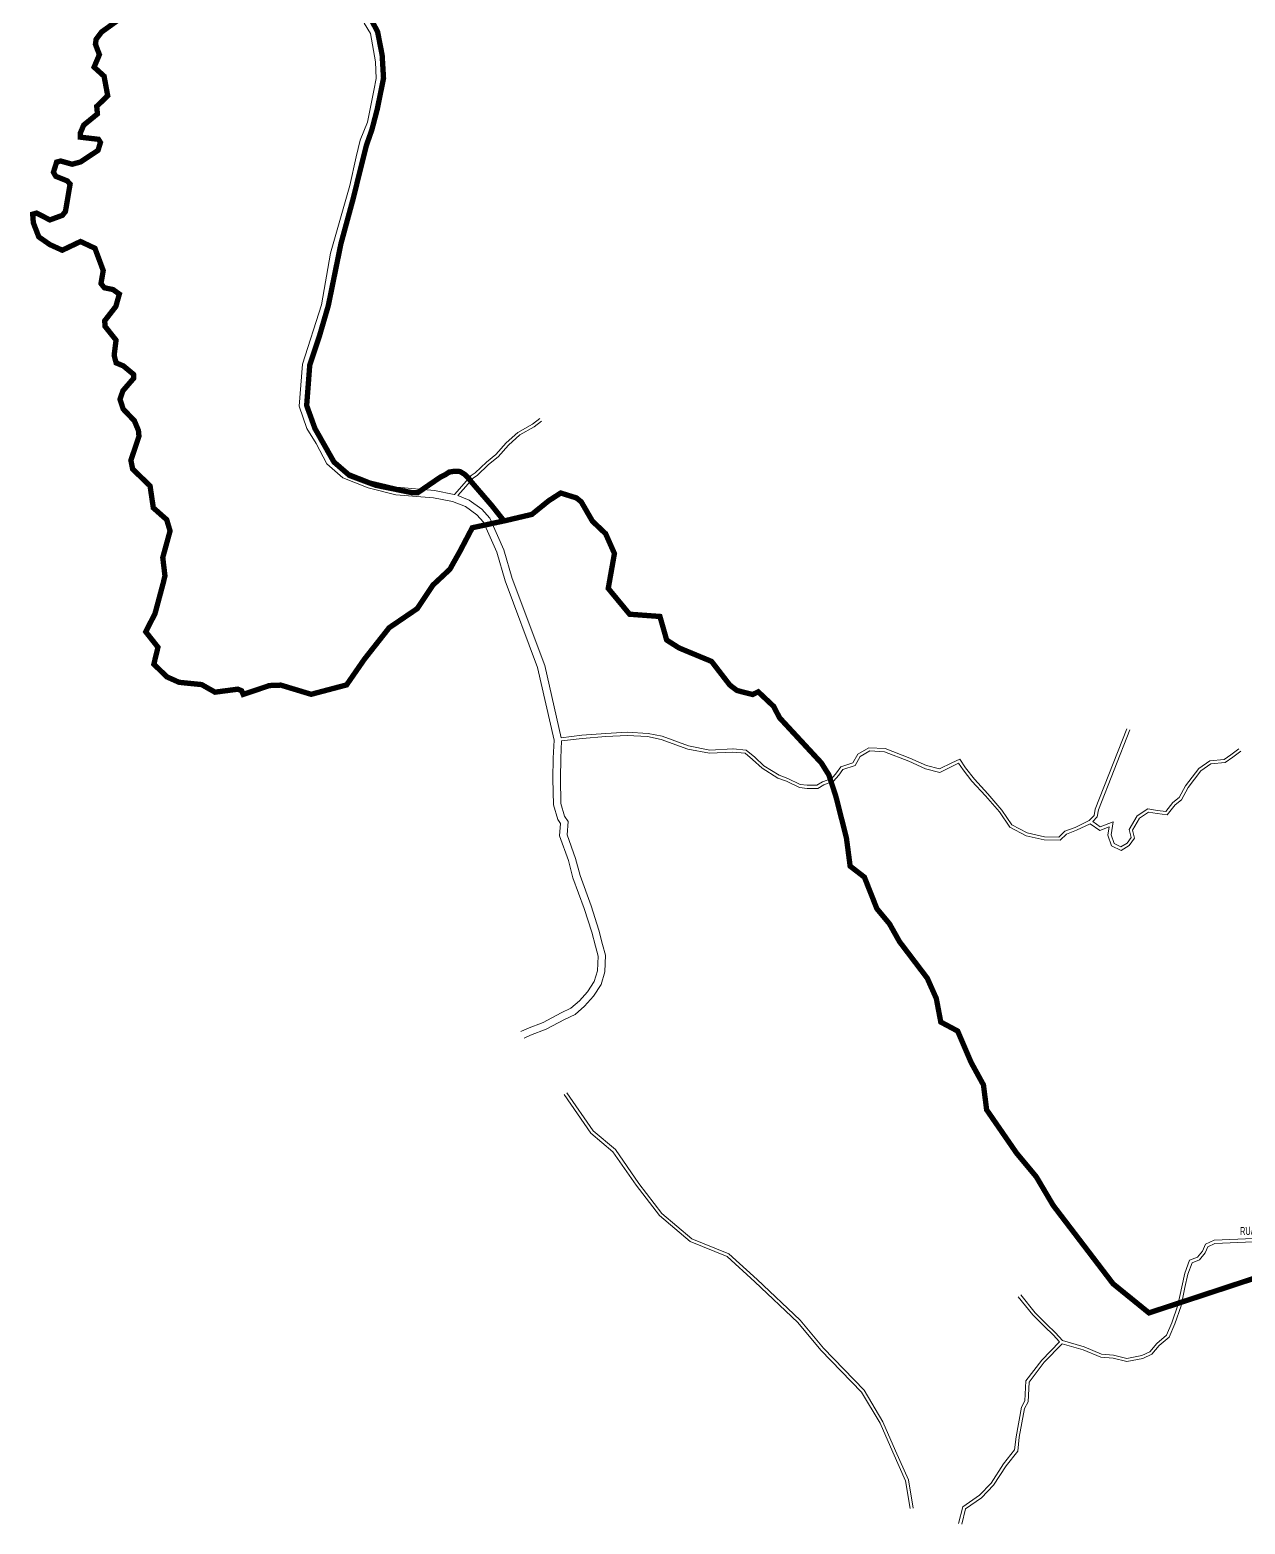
# Model space of a CAD drawing. Header units: millimetres. Extents: x 617885 to 663705, y 7172943 to 7234736.
# Drawn here: x 641593 to 643871, y 7175455 to 7178256 of the extents above; entities that cross this region are included whole.
import ezdxf

# ---------------------------------------------------------------- set-up
doc = ezdxf.new("R2010")
doc.units = ezdxf.units.MM
doc.layers.add('BAIRROS', color=12, linetype='Continuous')
doc.layers.add('TOP_VIAS 10.000', color=7, linetype='Continuous', lineweight=9)
doc.layers.add('VIAS', color=7, linetype='Continuous', lineweight=5)
doc.styles.add('LDUP', font='LDUP.SHX')

msp = doc.modelspace()

# ---------------------------------------------------------------- linework, layer by layer
at = {"layer": 'BAIRROS', "lineweight": 40, "ltscale": 0.3, "const_width": 10}
for points in [[(642216.3, 7178307.7), (642244.8, 7178252.6), (642253.3, 7178209.1), (642255.9, 7178165.7), (642244.2, 7178107.9), (642234.1, 7178069.2), (642223.7, 7178039.6), (642198.4, 7177937.7), (642176, 7177855.3), (642152.4, 7177739.5), (642135.6, 7177681.9), (642117.6, 7177627.9), (642111.8, 7177552.2), (642127.4, 7177509), (642163, 7177446.3), (642192.1, 7177421.1), (642241.3, 7177402.7), (642309.9, 7177388.7), (642320.3, 7177389), (642320.3, 7177389), (642341, 7177403.3), (642361.8, 7177417.5), (642370.8, 7177422), (642379.2, 7177427.5), (642389.1, 7177429), (642399.1, 7177428.5), (642407.5, 7177423.5), (642414.8, 7177416.5), (642421, 7177408.5), (642459.4, 7177364), (642481.6, 7177335.9), (642481.6, 7177335.9), (642422.3, 7177323.1), (642399.1, 7177278.9), (642380.2, 7177245.2), (642348.6, 7177215.7), (642319.1, 7177171.5), (642266.5, 7177135.7), (642220.1, 7177076.8), (642186.7, 7177028.5), (642120.2, 7177010.9), (642063.4, 7177028.1), (642042, 7177027.3), (641997.4, 7177012.2), (641992.9, 7177010.7), (641990, 7177017.5), (641982.7, 7177020.5), (641940, 7177014.9), (641915, 7177029.1), (641872.6, 7177033.4), (641850, 7177043.5), (641825.4, 7177067.3), (641833.1, 7177099.1), (641810.2, 7177128.1), (641827.6, 7177162.2), (641843, 7177219.7), (641846.2, 7177232.9), (641842.1, 7177267.2), (641855.8, 7177317.1), (641849.5, 7177338.2), (641824.4, 7177360.4), (641818.3, 7177401.5), (641785.7, 7177433), (641782.4, 7177449.5), (641797.5, 7177494.5), (641796.5, 7177505.4), (641788.9, 7177523.6), (641767.9, 7177545.6), (641761.9, 7177564), (641767.5, 7177580), (641787.6, 7177603.3), (641787.3, 7177610.6), (641768.4, 7177626.4), (641754.7, 7177632.1), (641751, 7177646.1), (641754.5, 7177674.8), (641733.9, 7177700.6), (641733.3, 7177711.1), (641754.2, 7177738), (641760.7, 7177761.1), (641748.8, 7177769.6), (641732.6, 7177772.9), (641726.3, 7177780.8), (641730.5, 7177805.2), (641715, 7177846.9), (641688, 7177859.6), (641653.7, 7177843.3), (641630.5, 7177853.8), (641609.7, 7177868.3), (641599.5, 7177894.7), (641598.3, 7177910.8), (641605.6, 7177912.9), (641630.5, 7177900.1), (641653.9, 7177908.7), (641659.7, 7177915.9), (641668.4, 7177967.2), (641663.1, 7177973.2), (641641.5, 7177981.9), (641637.2, 7177989.5), (641643.2, 7178008.5), (641650.8, 7178010.5), (641672.3, 7178004.5), (641687.9, 7178008.7), (641720.7, 7178030.4), (641725.3, 7178045.3), (641721.5, 7178051.2), (641687.7, 7178055.2), (641687.4, 7178062.4), (641693.9, 7178077.8), (641719.6, 7178098.8), (641718.3, 7178112.9), (641738.9, 7178132.9), (641732.1, 7178169.5), (641713.4, 7178186.5), (641723.3, 7178209.9), (641715.9, 7178229.4), (641717.2, 7178238.7), (641727.5, 7178252.4), (641767.2, 7178281)], [(642216.3, 7178307.7), (642244.8, 7178252.6), (642253.3, 7178209.1), (642255.9, 7178165.7), (642244.2, 7178107.9), (642234.1, 7178069.2), (642223.7, 7178039.6), (642198.4, 7177937.7), (642176, 7177855.3), (642152.4, 7177739.5), (642135.6, 7177681.9), (642117.6, 7177627.9), (642111.8, 7177552.2), (642127.4, 7177509), (642163, 7177446.3), (642192.1, 7177421.1), (642241.3, 7177402.7), (642309.9, 7177388.7), (642320.3, 7177389), (642361.8, 7177417.5), (642370.8, 7177422), (642379.2, 7177427.5), (642389.1, 7177429), (642399.1, 7177428.5), (642407.5, 7177423.5), (642414.8, 7177416.5), (642421, 7177408.5), (642459.4, 7177364), (642481.6, 7177335.9), (642487.2, 7177337.1), (642533.9, 7177348.1), (642565.5, 7177373.7), (642588, 7177388.2), (642617.5, 7177379), (642626.5, 7177371.7), (642647.4, 7177335.5), (642672.2, 7177311.9), (642688.7, 7177274.8), (642677.1, 7177209.4), (642717.1, 7177161), (642774, 7177156.8), (642786.6, 7177112.6), (642809.8, 7177097.8), (642870.8, 7177072.5), (642905, 7177028.2), (642918.4, 7177018), (642947.7, 7177010.5), (642958.3, 7177015.5), (642987.1, 7176988.3), (642998.2, 7176966.9), (643076.5, 7176882.3), (643090.5, 7176860), (643103.5, 7176820.6), (643123.5, 7176741.9), (643130.5, 7176688.8), (643157.2, 7176668.2), (643180.6, 7176609.1), (643204.2, 7176580.8), (643223, 7176547.3), (643275.1, 7176478.7), (643292, 7176440.8), (643300.4, 7176396.6), (643332, 7176379.7), (643357.3, 7176320.8), (643380.4, 7176278.7), (643386.3, 7176232.2), (643442.3, 7176151.1), (643479.3, 7176106.7), (643511.1, 7176052.9), (643623.3, 7175906), (643690.6, 7175851.4), (643692.1, 7175851.9), (644216.2, 7176024.3)]]:
    msp.add_lwpolyline(points, dxfattribs=at)
at = {"layer": 'VIAS', "color": 253}
for points in [[(642232, 7178275.9), (642245.1, 7178254.6), (642254.8, 7178198.2), (642256.4, 7178164), (642251.5, 7178139.7), (642239.1, 7178079.5), (642225.2, 7178045.6), (642218.4, 7178015.3), (642206, 7177961.3), (642170, 7177834.4), (642153.1, 7177737.5), (642117.8, 7177627.2), (642111.8, 7177552.7), (642124.9, 7177514.9), (642141.6, 7177487.7), (642161, 7177451.8), (642186.9, 7177428.8), (642231.3, 7177411), (642281.1, 7177399), (642351.6, 7177392.9), (642388.4, 7177385.7), (642389, 7177385.6), (642420.4, 7177421), (642427.5, 7177425.8), (642448.8, 7177446.1), (642466.3, 7177460.7), (642485.8, 7177482.1), (642507.6, 7177501.9), (642535, 7177517.5), (642548.6, 7177527.6)], [(642513.5, 7176378.8), (642526, 7176384.6), (642555.1, 7176395.9), (642588.9, 7176413.7), (642607.2, 7176422.8), (642623.2, 7176436.2), (642638.5, 7176453.3), (642651, 7176472.8), (642657, 7176492.8), (642657.9, 7176520.1), (642652.9, 7176538.7), (642646.2, 7176564.8), (642632, 7176609.5), (642610.9, 7176666.8), (642602.6, 7176699.1), (642585.6, 7176745.5), (642587.8, 7176768.7), (642582.6, 7176776.5), (642574.5, 7176804), (642573.5, 7176852.7), (642574, 7176891.4), (642575.5, 7176925), (642544.7, 7177061.2), (642484.1, 7177223.3), (642468.3, 7177277.1), (642443.5, 7177333.3), (642430.9, 7177347.6), (642409.7, 7177362.7), (642385.1, 7177372.1), (642349.6, 7177379), (642278.8, 7177385.1), (642227.1, 7177397.7), (642179.4, 7177416.7), (642149.9, 7177442.9), (642129.4, 7177480.7), (642112.2, 7177508.9), (642097.7, 7177550.9), (642104, 7177630), (642139.4, 7177740.9), (642156.3, 7177837.5), (642192.5, 7177964.8), (642204.7, 7178018.4), (642211.8, 7178049.8), (642225.6, 7178083.6), (642237.8, 7178142.5), (642242.3, 7178165.1), (642240.8, 7178196.6), (642231.7, 7178249.6), (642219.8, 7178269.1)], [(642552.2, 7177522.8), (642538.3, 7177512.5), (642511.1, 7177497), (642490, 7177477.8), (642470.5, 7177456.3), (642452.8, 7177441.6), (642431.3, 7177421.1), (642424.3, 7177416.4), (642395, 7177383.3), (642416.4, 7177375.1), (642440.3, 7177358.1), (642455.4, 7177341), (642481.5, 7177281.9), (642497.3, 7177227.7), (642558.1, 7177065.2), (642588.9, 7176929.4), (642627.5, 7176934), (642672.3, 7176937.5), (642712.8, 7176939.7), (642751.7, 7176937.5), (642778, 7176932.2), (642827.7, 7176914.1), (642867.5, 7176906.4), (642910.9, 7176908.6), (642911.3, 7176908.6), (642935.9, 7176906.1), (642951.6, 7176893.2), (642969, 7176877.1), (642997.7, 7176859.2), (643013.8, 7176853.3), (643037, 7176841.9), (643050.2, 7176840.6), (643068.1, 7176840.6), (643078.6, 7176847), (643096, 7176853.1), (643104.7, 7176863.4), (643113.2, 7176875), (643135.7, 7176882.6), (643145, 7176898.6), (643165.7, 7176910.8), (643196, 7176909.2), (643242.6, 7176891.2), (643273.6, 7176877.2), (643298.2, 7176870.9), (643321, 7176882.3), (643336, 7176889.3), (643347, 7176873.2), (643363.3, 7176851.8), (643388.4, 7176824.4), (643415.1, 7176794), (643433.8, 7176766.3), (643462.2, 7176751.1), (643495, 7176744), (643521.7, 7176743.4), (643533, 7176754.1), (643552.5, 7176761.5), (643578.8, 7176774.3), (643588.2, 7176783.8), (643590, 7176795.9), (643649.4, 7176946.2)], [(642519.4, 7176366.1), (642531.4, 7176371.7), (642561, 7176383.1), (642595.3, 7176401.3), (642614.9, 7176411), (642632.9, 7176426.1), (642649.7, 7176444.8), (642663.8, 7176466.9), (642671, 7176490.5), (642671.9, 7176521.7), (642666.4, 7176542.2), (642659.6, 7176568.7), (642645.2, 7176614.1), (642624.3, 7176671), (642616, 7176703.3), (642599.9, 7176747.4), (642602.2, 7176772.3), (642595.4, 7176782.5), (642588.5, 7176806.1), (642587.5, 7176852.8), (642588, 7176891), (642589.5, 7176923.4), (642628.1, 7176928.1), (642672.7, 7176931.5), (642712.8, 7176933.7), (642750.9, 7176931.6), (642776.4, 7176926.4), (642826.1, 7176908.3), (642867.1, 7176900.3), (642910.9, 7176902.6), (642933.5, 7176900.4), (642947.7, 7176888.7), (642965.4, 7176872.4), (642995, 7176853.8), (643011.4, 7176847.8), (643035.3, 7176836), (643049.9, 7176834.6), (643069.8, 7176834.6), (643081.2, 7176841.5), (643099.6, 7176848), (643109.4, 7176859.6), (643116.9, 7176869.9), (643139.8, 7176877.6), (643149.4, 7176894.2), (643167.2, 7176904.7), (643194.8, 7176903.3), (643240.3, 7176885.7), (643271.6, 7176871.5), (643298.9, 7176864.5), (643323.7, 7176876.9), (643333.9, 7176881.7), (643342.2, 7176869.6), (643358.6, 7176848), (643384, 7176820.4), (643410.3, 7176790.3), (643429.6, 7176761.7), (643460.2, 7176745.4), (643494.3, 7176738), (643524, 7176737.4), (643536.3, 7176748.9), (643554.8, 7176756), (643580.3, 7176768.4), (643598.4, 7176755.9), (643615.8, 7176762.6), (643613.3, 7176747), (643620.4, 7176726.7), (643638.2, 7176718.2), (643653.7, 7176727.4), (643663.7, 7176741), (643659.6, 7176756.4), (643673.1, 7176778.7), (643690, 7176789.7), (643705.7, 7176787.5), (643725, 7176784.9), (643739.5, 7176803.6), (643751.7, 7176813.3), (643763.9, 7176836.1), (643788, 7176867.6), (643806.8, 7176880.3), (643833.7, 7176883.1), (643847.8, 7176892.8), (643862.7, 7176904.2)], [(643859.1, 7176908.9), (643844.3, 7176897.7), (643831.6, 7176889), (643804.7, 7176886.1), (643783.9, 7176872), (643758.8, 7176839.3), (643747, 7176817.3), (643735.2, 7176807.8), (643722.4, 7176791.3), (643706.5, 7176793.4), (643688.6, 7176796), (643668.6, 7176783), (643653.2, 7176757.3), (643657.2, 7176742.3), (643649.6, 7176731.9), (643637.9, 7176725), (643625.2, 7176731), (643619.5, 7176747.5), (643623.4, 7176771.9), (643599.2, 7176762.6), (643585.2, 7176772.3), (643593.8, 7176781), (643595.8, 7176794.3), (643655, 7176944)], [(642594.3, 7176260.5), (642644.6, 7176188.3), (642686, 7176153.5), (642729.4, 7176090.7), (642773.2, 7176033.7), (642830.4, 7175985.3), (642900, 7175957.1), (642951.9, 7175909.6), (643032.3, 7175833.5), (643075.8, 7175781.3), (643151.9, 7175703.1), (643186.5, 7175644.8), (643210.3, 7175590.5), (643234.1, 7175536.5), (643242.8, 7175484.6)], [(642599.2, 7176263.9), (642649.1, 7176192.4), (642690.5, 7176157.6), (642734.2, 7176094.2), (642777.5, 7176037.9), (642833.5, 7175990.5), (642903.3, 7175962.2), (642956, 7175913.9), (643036.7, 7175837.6), (643080.3, 7175785.3), (643156.7, 7175706.8), (643191.8, 7175647.5), (643215.8, 7175593), (643239.9, 7175538.2), (643248.7, 7175485.6)], [(643339.6, 7175455.5), (643346.8, 7175484.1), (643376.7, 7175505), (643399.5, 7175528.6), (643422.8, 7175565), (643444.6, 7175592.5), (643447.4, 7175618.3), (643457.6, 7175672.5), (643464.2, 7175684.8), (643466, 7175721.7), (643494.1, 7175758.9), (643528, 7175793.7), (643567.3, 7175782.3), (643600.1, 7175768.1), (643623.3, 7175766.3), (643649.2, 7175760.1), (643679.3, 7175765.6), (643696, 7175773.9), (643709.5, 7175790.1), (643728.3, 7175806.2), (643739.2, 7175830.7), (643750.7, 7175864.4), (643758.1, 7175898.7), (643763.7, 7175924.2), (643771.3, 7175945.5), (643785.3, 7175950.8), (643795.9, 7175964.2), (643801.2, 7175975.5), (643814.3, 7175981.7), (643886.2, 7175984.7)], [(643886.7, 7175990.7), (643812.8, 7175987.6), (643796.7, 7175980), (643790.8, 7175967.4), (643781.7, 7175955.9), (643766.6, 7175950.1), (643757.9, 7175925.9), (643752.3, 7175900), (643744.9, 7175866), (643733.6, 7175832.8), (643723.3, 7175809.8), (643705.2, 7175794.3), (643692.2, 7175778.7), (643677.3, 7175771.3), (643649.3, 7175766.2), (643624.2, 7175772.3), (643601.6, 7175774), (643569.3, 7175788), (643528.7, 7175799.7), (643515.7, 7175814.2), (643498.8, 7175830.5), (643477.3, 7175851.7), (643450.3, 7175885.3)], [(643333.8, 7175456.9), (643341.5, 7175487.7), (643372.8, 7175509.6), (643394.7, 7175532.4), (643417.9, 7175568.5), (643438.8, 7175594.9), (643441.5, 7175619.2), (643451.8, 7175674.5), (643458.2, 7175686.4), (643460.1, 7175723.8), (643489.6, 7175762.8), (643523, 7175797.2), (643511.3, 7175810), (643494.6, 7175826.2), (643472.8, 7175847.7), (643445.6, 7175881.5)]]:
    msp.add_lwpolyline(points, dxfattribs=at)

# ---------------------------------------------------------------- texts
at = {"layer": 'TOP_VIAS 10.000', "color": 251, "style": 'LDUP', "width": 0.69}
msp.add_text('RUA 15 DE MAIO', height=15, rotation=2.0606, dxfattribs=at).set_placement((643861.6, 7175997.1))

doc.saveas('drawing.dxf')
